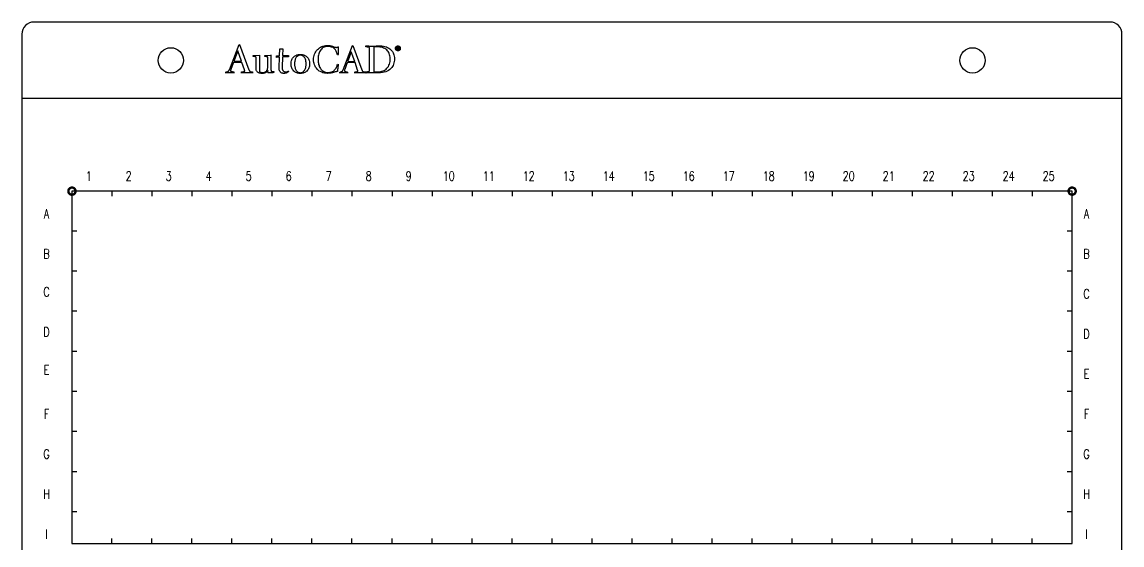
# Model space of a CAD drawing. Extents: x 1.7 to 12.8, y 1.1 to 13.1.
# Drawn here: x 1.72 to 12.77, y 7.88 to 13.13 of the extents above; entities that cross this region are included whole.
import ezdxf
from ezdxf.enums import TextEntityAlignment as Align

# ---------------------------------------------------------------- set-up
doc = ezdxf.new("R2010")
doc.units = 0
doc.header["$MEASUREMENT"] = 0
for name, color, linetype in [('Borders', 252, 'Continuous'), ('Icons', 7, 'Continuous'), ('Text English', 7, 'Continuous')]:
    doc.layers.add(name, color=color, linetype=linetype)
doc.styles.add('Roman Simplex', font='romans.shx', dxfattribs={"width": 0.75, "height": 0.0625})

msp = doc.modelspace()

# ---------------------------------------------------------------- linework, layer by layer
at = {"layer": 'Borders', "color": 12}
msp.add_line((1.716, 12.367), (12.771, 12.367), dxfattribs=at)
at = {"layer": 'Borders', "color": 252}
msp.add_lwpolyline([(12.771, 1.188), (12.771, 13.01, 0.414214), (12.651, 13.131), (1.836, 13.131, 0.414214), (1.716, 13.01), (1.716, 1.188, 0.414214), (1.836, 1.067), (12.651, 1.067, 0.414214)], format="xyb", close=True, dxfattribs=at)
at = {"layer": 'Borders'}
msp.add_lwpolyline([(12.27, 11.433), (2.218, 11.433), (2.218, 7.896), (12.27, 7.896)], close=True, dxfattribs=at)
at = {"layer": 'Borders', "color": 252}
for points in [[(2.62, 11.433), (2.62, 11.383)], [(3.022, 11.433), (3.022, 11.383)], [(3.424, 11.433), (3.424, 11.383)], [(3.826, 11.433), (3.826, 11.383)], [(4.228, 11.433), (4.228, 11.383)], [(4.63, 11.433), (4.63, 11.383)], [(5.032, 11.433), (5.032, 11.383)], [(5.435, 11.433), (5.435, 11.383)], [(5.837, 11.433), (5.837, 11.383)], [(6.239, 11.433), (6.239, 11.383)], [(6.641, 11.433), (6.641, 11.383)], [(7.043, 11.433), (7.043, 11.383)], [(7.445, 11.433), (7.445, 11.383)], [(7.847, 11.433), (7.847, 11.383)], [(8.249, 11.433), (8.249, 11.383)], [(8.651, 11.433), (8.651, 11.383)], [(9.053, 11.433), (9.053, 11.383)], [(9.455, 11.433), (9.455, 11.383)], [(9.857, 11.433), (9.857, 11.383)], [(10.26, 11.433), (10.26, 11.383)], [(10.662, 11.433), (10.662, 11.383)], [(11.064, 11.433), (11.064, 11.383)], [(11.466, 11.433), (11.466, 11.383)], [(11.868, 11.433), (11.868, 11.383)], [(2.268, 11.032), (2.218, 11.032)], [(12.27, 11.032), (12.22, 11.032)], [(2.268, 10.63), (2.218, 10.63)], [(12.27, 10.63), (12.22, 10.63)], [(2.268, 10.227), (2.218, 10.227)], [(12.27, 10.227), (12.22, 10.227)], [(2.268, 9.824), (2.218, 9.824)], [(12.27, 9.824), (12.22, 9.824)], [(2.268, 9.421), (2.218, 9.421)], [(12.27, 9.421), (12.22, 9.421)], [(2.268, 9.02), (2.218, 9.02)], [(12.27, 9.02), (12.22, 9.02)], [(2.268, 8.617), (2.218, 8.617)], [(12.27, 8.617), (12.22, 8.617)], [(2.268, 8.214), (2.218, 8.214)], [(12.27, 8.214), (12.22, 8.214)], [(2.62, 7.896), (2.62, 7.946)], [(3.022, 7.896), (3.022, 7.946)], [(3.424, 7.896), (3.424, 7.946)], [(3.826, 7.896), (3.826, 7.946)], [(4.228, 7.896), (4.228, 7.946)], [(4.63, 7.896), (4.63, 7.946)], [(5.032, 7.896), (5.032, 7.946)], [(5.435, 7.896), (5.435, 7.946)], [(5.837, 7.896), (5.837, 7.946)], [(6.239, 7.896), (6.239, 7.946)], [(6.641, 7.896), (6.641, 7.946)], [(7.043, 7.896), (7.043, 7.946)], [(7.445, 7.896), (7.445, 7.946)], [(7.847, 7.896), (7.847, 7.946)], [(8.249, 7.896), (8.249, 7.946)], [(8.651, 7.896), (8.651, 7.946)], [(9.053, 7.896), (9.053, 7.946)], [(9.455, 7.896), (9.455, 7.946)], [(9.857, 7.896), (9.857, 7.946)], [(10.26, 7.896), (10.26, 7.946)], [(10.662, 7.896), (10.662, 7.946)], [(11.064, 7.896), (11.064, 7.946)], [(11.466, 7.896), (11.466, 7.946)], [(11.868, 7.896), (11.868, 7.946)]]:
    msp.add_lwpolyline(points, dxfattribs=at)
at = {"layer": 'Icons', "color": 7}
for points in [[(3.856, 12.726), (3.854, 12.726), (3.852, 12.726), (3.85, 12.726), (3.848, 12.726), (3.847, 12.726), (3.846, 12.726), (3.845, 12.725), (3.844, 12.725), (3.843, 12.724), (3.842, 12.723), (3.841, 12.723), (3.84, 12.722), (3.839, 12.721), (3.839, 12.72), (3.839, 12.719), (3.816, 12.653), (3.815, 12.653), (3.814, 12.652), (3.814, 12.651), (3.814, 12.65), (3.814, 12.65), (3.814, 12.649), (3.814, 12.648), (3.813, 12.648), (3.813, 12.647), (3.813, 12.646), (3.813, 12.645), (3.813, 12.645), (3.813, 12.644), (3.813, 12.643), (3.813, 12.642), (3.813, 12.642), (3.813, 12.641), (3.813, 12.64), (3.813, 12.639), (3.814, 12.638), (3.814, 12.637), (3.816, 12.636), (3.817, 12.636), (3.819, 12.635), (3.821, 12.634), (3.824, 12.634), (3.827, 12.633), (3.831, 12.632), (3.835, 12.631), (3.84, 12.631), (3.846, 12.63), (3.846, 12.619), (3.845, 12.62), (3.843, 12.62), (3.841, 12.62), (3.839, 12.62), (3.836, 12.62), (3.833, 12.62), (3.831, 12.62), (3.828, 12.62), (3.825, 12.62), (3.822, 12.621), (3.819, 12.621), (3.816, 12.621), (3.812, 12.621), (3.809, 12.621), (3.806, 12.621), (3.803, 12.621), (3.8, 12.621), (3.797, 12.621), (3.794, 12.621), (3.791, 12.621), (3.789, 12.621), (3.786, 12.621), (3.783, 12.62), (3.78, 12.62), (3.778, 12.62), (3.776, 12.62), (3.774, 12.62), (3.772, 12.62), (3.769, 12.62), (3.768, 12.62), (3.766, 12.62), (3.765, 12.619), (3.765, 12.629), (3.769, 12.63), (3.773, 12.631), (3.777, 12.631), (3.78, 12.632), (3.783, 12.633), (3.786, 12.634), (3.788, 12.636), (3.79, 12.636), (3.791, 12.638), (3.794, 12.64), (3.795, 12.642), (3.796, 12.643), (3.797, 12.645), (3.798, 12.648), (3.799, 12.65), (3.8, 12.652), (3.897, 12.905), (3.902, 12.905), (3.997, 12.651), (3.998, 12.648), (3.999, 12.645), (4.001, 12.643), (4.002, 12.64), (4.004, 12.639), (4.005, 12.636), (4.007, 12.635), (4.01, 12.634), (4.012, 12.633), (4.014, 12.632), (4.016, 12.631), (4.019, 12.631), (4.023, 12.631), (4.026, 12.631), (4.029, 12.631), (4.034, 12.63), (4.034, 12.619), (4.032, 12.62), (4.03, 12.62), (4.028, 12.62), (4.026, 12.62), (4.024, 12.62), (4.021, 12.62), (4.018, 12.62), (4.015, 12.62), (4.012, 12.62), (4.008, 12.621), (4.004, 12.621), (3.999, 12.621), (3.995, 12.621), (3.99, 12.621), (3.984, 12.621), (3.978, 12.621), (3.971, 12.621), (3.965, 12.621), (3.959, 12.621), (3.955, 12.621), (3.95, 12.621), (3.946, 12.621), (3.943, 12.62), (3.939, 12.62), (3.936, 12.62), (3.933, 12.62), (3.93, 12.62), (3.928, 12.62), (3.926, 12.62), (3.924, 12.62), (3.923, 12.62), (3.922, 12.619), (3.922, 12.63), (3.925, 12.631), (3.928, 12.631), (3.931, 12.631), (3.934, 12.631), (3.937, 12.631), (3.94, 12.632), (3.942, 12.632), (3.944, 12.633), (3.946, 12.634), (3.948, 12.634), (3.95, 12.635), (3.951, 12.636), (3.952, 12.636), (3.954, 12.637), (3.954, 12.639), (3.954, 12.639), (3.954, 12.64), (3.954, 12.641), (3.954, 12.642), (3.954, 12.642), (3.954, 12.643), (3.954, 12.644), (3.954, 12.645), (3.953, 12.645), (3.953, 12.646), (3.952, 12.648), (3.952, 12.648), (3.951, 12.65), (3.951, 12.65), (3.926, 12.726), (3.856, 12.726), (3.856, 12.726)], [(3.884, 12.841), (3.884, 12.841), (3.852, 12.753), (3.851, 12.753), (3.851, 12.752), (3.85, 12.751), (3.85, 12.751), (3.85, 12.75), (3.85, 12.749), (3.85, 12.748), (3.85, 12.748), (3.85, 12.747), (3.85, 12.746), (3.85, 12.746), (3.85, 12.745), (3.85, 12.744), (3.85, 12.743), (3.85, 12.743), (3.85, 12.742), (3.85, 12.741), (3.851, 12.74), (3.852, 12.74), (3.853, 12.74), (3.853, 12.74), (3.922, 12.738), (3.884, 12.841), (3.884, 12.841)], [(4.393, 12.782), (4.334, 12.779), (4.332, 12.681), (4.331, 12.676), (4.332, 12.67), (4.332, 12.664), (4.332, 12.659), (4.334, 12.654), (4.335, 12.65), (4.337, 12.647), (4.339, 12.643), (4.342, 12.64), (4.345, 12.637), (4.348, 12.635), (4.351, 12.634), (4.355, 12.632), (4.36, 12.631), (4.364, 12.631), (4.369, 12.63), (4.371, 12.631), (4.374, 12.631), (4.376, 12.631), (4.378, 12.631), (4.379, 12.631), (4.382, 12.632), (4.383, 12.633), (4.385, 12.634), (4.387, 12.634), (4.388, 12.635), (4.39, 12.636), (4.39, 12.636), (4.392, 12.637), (4.393, 12.638), (4.395, 12.639), (4.396, 12.639), (4.398, 12.636), (4.396, 12.634), (4.393, 12.632), (4.39, 12.63), (4.388, 12.628), (4.385, 12.626), (4.382, 12.625), (4.379, 12.622), (4.376, 12.621), (4.374, 12.62), (4.37, 12.619), (4.367, 12.617), (4.363, 12.617), (4.36, 12.616), (4.355, 12.615), (4.351, 12.615), (4.348, 12.614), (4.342, 12.615), (4.336, 12.616), (4.331, 12.617), (4.326, 12.619), (4.322, 12.621), (4.318, 12.624), (4.315, 12.628), (4.312, 12.631), (4.309, 12.635), (4.306, 12.639), (4.304, 12.644), (4.302, 12.648), (4.301, 12.654), (4.3, 12.659), (4.3, 12.665), (4.3, 12.67), (4.303, 12.778), (4.275, 12.776), (4.275, 12.791), (4.304, 12.793), (4.307, 12.863), (4.339, 12.863), (4.335, 12.794), (4.393, 12.796), (4.393, 12.782), (4.393, 12.782)], [(4.886, 12.801), (4.883, 12.811), (4.881, 12.821), (4.878, 12.829), (4.875, 12.838), (4.871, 12.845), (4.866, 12.852), (4.861, 12.858), (4.855, 12.864), (4.849, 12.869), (4.842, 12.874), (4.835, 12.877), (4.827, 12.88), (4.818, 12.883), (4.809, 12.885), (4.799, 12.885), (4.789, 12.885), (4.775, 12.885), (4.763, 12.883), (4.752, 12.879), (4.742, 12.874), (4.733, 12.868), (4.725, 12.86), (4.718, 12.852), (4.712, 12.843), (4.707, 12.832), (4.703, 12.822), (4.699, 12.81), (4.696, 12.799), (4.694, 12.787), (4.693, 12.775), (4.692, 12.763), (4.692, 12.751), (4.692, 12.74), (4.693, 12.728), (4.695, 12.717), (4.697, 12.705), (4.701, 12.695), (4.704, 12.684), (4.709, 12.674), (4.715, 12.664), (4.721, 12.656), (4.729, 12.648), (4.737, 12.642), (4.746, 12.636), (4.756, 12.631), (4.767, 12.628), (4.779, 12.625), (4.792, 12.625), (4.802, 12.625), (4.813, 12.627), (4.822, 12.629), (4.83, 12.631), (4.838, 12.635), (4.846, 12.639), (4.852, 12.644), (4.858, 12.65), (4.863, 12.656), (4.868, 12.662), (4.872, 12.668), (4.876, 12.676), (4.879, 12.684), (4.882, 12.691), (4.884, 12.699), (4.886, 12.707), (4.897, 12.706), (4.895, 12.702), (4.894, 12.698), (4.893, 12.693), (4.892, 12.689), (4.891, 12.684), (4.891, 12.68), (4.89, 12.676), (4.89, 12.67), (4.889, 12.666), (4.889, 12.662), (4.888, 12.657), (4.888, 12.652), (4.887, 12.648), (4.887, 12.643), (4.886, 12.639), (4.886, 12.634), (4.881, 12.634), (4.877, 12.633), (4.872, 12.632), (4.868, 12.631), (4.863, 12.63), (4.858, 12.628), (4.852, 12.626), (4.847, 12.625), (4.841, 12.623), (4.835, 12.621), (4.828, 12.62), (4.821, 12.618), (4.813, 12.617), (4.805, 12.617), (4.797, 12.616), (4.788, 12.615), (4.771, 12.617), (4.756, 12.618), (4.741, 12.622), (4.728, 12.627), (4.715, 12.633), (4.704, 12.639), (4.693, 12.648), (4.683, 12.656), (4.675, 12.667), (4.667, 12.677), (4.661, 12.689), (4.656, 12.701), (4.652, 12.713), (4.649, 12.726), (4.647, 12.74), (4.647, 12.753), (4.647, 12.768), (4.649, 12.782), (4.653, 12.796), (4.657, 12.809), (4.662, 12.821), (4.669, 12.833), (4.677, 12.844), (4.686, 12.854), (4.695, 12.863), (4.706, 12.871), (4.717, 12.878), (4.728, 12.885), (4.74, 12.889), (4.754, 12.893), (4.767, 12.895), (4.781, 12.895), (4.791, 12.895), (4.801, 12.894), (4.81, 12.894), (4.818, 12.892), (4.824, 12.891), (4.831, 12.889), (4.837, 12.888), (4.842, 12.885), (4.847, 12.883), (4.851, 12.882), (4.855, 12.88), (4.859, 12.879), (4.863, 12.877), (4.866, 12.877), (4.87, 12.876), (4.875, 12.875), (4.875, 12.876), (4.876, 12.876), (4.877, 12.876), (4.878, 12.876), (4.879, 12.877), (4.88, 12.877), (4.881, 12.877), (4.882, 12.877), (4.883, 12.878), (4.883, 12.879), (4.884, 12.88), (4.885, 12.88), (4.886, 12.88), (4.886, 12.881), (4.887, 12.882), (4.888, 12.882), (4.896, 12.88), (4.895, 12.878), (4.895, 12.876), (4.895, 12.873), (4.894, 12.871), (4.894, 12.869), (4.894, 12.866), (4.894, 12.863), (4.894, 12.86), (4.894, 12.858), (4.894, 12.856), (4.894, 12.853), (4.894, 12.851), (4.894, 12.849), (4.894, 12.846), (4.894, 12.843), (4.894, 12.841), (4.894, 12.838), (4.894, 12.836), (4.894, 12.833), (4.894, 12.831), (4.894, 12.829), (4.894, 12.826), (4.894, 12.824), (4.894, 12.821), (4.894, 12.818), (4.894, 12.816), (4.895, 12.813), (4.895, 12.811), (4.895, 12.809), (4.895, 12.806), (4.895, 12.804), (4.896, 12.801), (4.886, 12.801), (4.886, 12.801)], [(4.998, 12.723), (4.995, 12.723), (4.993, 12.723), (4.992, 12.723), (4.99, 12.723), (4.989, 12.722), (4.987, 12.722), (4.987, 12.721), (4.985, 12.721), (4.984, 12.72), (4.984, 12.72), (4.983, 12.719), (4.982, 12.718), (4.981, 12.718), (4.981, 12.717), (4.981, 12.715), (4.959, 12.653), (4.958, 12.652), (4.958, 12.651), (4.957, 12.65), (4.957, 12.65), (4.957, 12.649), (4.957, 12.648), (4.956, 12.648), (4.956, 12.647), (4.956, 12.646), (4.956, 12.645), (4.956, 12.645), (4.956, 12.644), (4.956, 12.643), (4.956, 12.642), (4.956, 12.642), (4.956, 12.641), (4.956, 12.64), (4.956, 12.639), (4.956, 12.639), (4.957, 12.637), (4.958, 12.636), (4.959, 12.636), (4.96, 12.635), (4.961, 12.634), (4.964, 12.634), (4.966, 12.633), (4.97, 12.632), (4.973, 12.631), (4.977, 12.631), (4.982, 12.63), (4.988, 12.629), (4.988, 12.619), (4.987, 12.62), (4.985, 12.62), (4.983, 12.62), (4.981, 12.62), (4.978, 12.62), (4.976, 12.62), (4.973, 12.62), (4.97, 12.62), (4.967, 12.62), (4.964, 12.621), (4.961, 12.621), (4.959, 12.621), (4.955, 12.621), (4.952, 12.621), (4.949, 12.621), (4.946, 12.621), (4.943, 12.621), (4.94, 12.621), (4.937, 12.621), (4.935, 12.621), (4.932, 12.621), (4.93, 12.621), (4.928, 12.62), (4.925, 12.62), (4.923, 12.62), (4.921, 12.62), (4.919, 12.62), (4.917, 12.62), (4.914, 12.62), (4.913, 12.62), (4.911, 12.62), (4.91, 12.619), (4.91, 12.628), (4.914, 12.629), (4.917, 12.63), (4.921, 12.631), (4.924, 12.631), (4.927, 12.633), (4.93, 12.634), (4.932, 12.635), (4.933, 12.636), (4.936, 12.638), (4.937, 12.639), (4.939, 12.641), (4.939, 12.643), (4.941, 12.645), (4.942, 12.647), (4.942, 12.649), (4.944, 12.651), (5.037, 12.895), (5.042, 12.895), (5.133, 12.65), (5.134, 12.648), (5.135, 12.645), (5.136, 12.642), (5.138, 12.639), (5.139, 12.638), (5.141, 12.636), (5.143, 12.634), (5.145, 12.634), (5.147, 12.632), (5.149, 12.631), (5.152, 12.631), (5.154, 12.631), (5.157, 12.63), (5.16, 12.63), (5.164, 12.63), (5.168, 12.629), (5.168, 12.619), (5.166, 12.62), (5.165, 12.62), (5.163, 12.62), (5.16, 12.62), (5.158, 12.62), (5.156, 12.62), (5.153, 12.62), (5.15, 12.62), (5.146, 12.62), (5.143, 12.621), (5.139, 12.621), (5.135, 12.621), (5.13, 12.621), (5.125, 12.621), (5.119, 12.621), (5.114, 12.621), (5.107, 12.621), (5.102, 12.621), (5.096, 12.621), (5.092, 12.621), (5.087, 12.621), (5.084, 12.621), (5.08, 12.62), (5.076, 12.62), (5.073, 12.62), (5.07, 12.62), (5.068, 12.62), (5.066, 12.62), (5.065, 12.62), (5.062, 12.62), (5.061, 12.62), (5.06, 12.619), (5.06, 12.629), (5.063, 12.63), (5.066, 12.63), (5.069, 12.631), (5.071, 12.631), (5.074, 12.631), (5.076, 12.631), (5.079, 12.632), (5.082, 12.632), (5.084, 12.633), (5.085, 12.634), (5.087, 12.634), (5.088, 12.635), (5.09, 12.636), (5.09, 12.636), (5.09, 12.638), (5.091, 12.639), (5.09, 12.639), (5.09, 12.64), (5.09, 12.641), (5.09, 12.642), (5.09, 12.642), (5.09, 12.643), (5.09, 12.644), (5.09, 12.645), (5.09, 12.645), (5.09, 12.646), (5.089, 12.647), (5.089, 12.648), (5.089, 12.649), (5.064, 12.723), (4.998, 12.723), (4.998, 12.723)], [(5.025, 12.833), (5.024, 12.833), (4.993, 12.748), (4.992, 12.748), (4.992, 12.747), (4.992, 12.746), (4.992, 12.746), (4.992, 12.745), (4.992, 12.744), (4.992, 12.743), (4.992, 12.743), (4.992, 12.742), (4.992, 12.741), (4.992, 12.74), (4.992, 12.74), (4.992, 12.739), (4.992, 12.738), (4.992, 12.737), (4.992, 12.737), (4.992, 12.737), (4.992, 12.736), (4.993, 12.736), (4.994, 12.736), (4.995, 12.736), (4.995, 12.735), (5.06, 12.734), (5.025, 12.833), (5.025, 12.833)], [(5.171, 12.892), (5.173, 12.892), (5.175, 12.892), (5.178, 12.892), (5.181, 12.892), (5.184, 12.891), (5.188, 12.891), (5.191, 12.891), (5.196, 12.891), (5.2, 12.891), (5.205, 12.89), (5.21, 12.89), (5.215, 12.889), (5.22, 12.889), (5.225, 12.889), (5.231, 12.889), (5.237, 12.888), (5.241, 12.889), (5.246, 12.889), (5.251, 12.889), (5.255, 12.889), (5.261, 12.889), (5.265, 12.89), (5.27, 12.89), (5.275, 12.89), (5.28, 12.891), (5.285, 12.891), (5.289, 12.891), (5.294, 12.891), (5.3, 12.891), (5.305, 12.891), (5.31, 12.891), (5.315, 12.891), (5.332, 12.891), (5.348, 12.889), (5.364, 12.885), (5.378, 12.881), (5.391, 12.876), (5.403, 12.869), (5.413, 12.861), (5.423, 12.853), (5.432, 12.843), (5.439, 12.834), (5.445, 12.823), (5.45, 12.812), (5.454, 12.8), (5.457, 12.788), (5.459, 12.776), (5.46, 12.762), (5.459, 12.749), (5.457, 12.735), (5.454, 12.722), (5.451, 12.709), (5.446, 12.696), (5.439, 12.684), (5.432, 12.673), (5.423, 12.663), (5.412, 12.653), (5.401, 12.645), (5.387, 12.638), (5.373, 12.631), (5.356, 12.627), (5.339, 12.623), (5.319, 12.621), (5.298, 12.62), (5.294, 12.62), (5.29, 12.62), (5.286, 12.62), (5.282, 12.62), (5.278, 12.62), (5.274, 12.62), (5.269, 12.62), (5.265, 12.62), (5.261, 12.621), (5.255, 12.621), (5.251, 12.621), (5.247, 12.621), (5.241, 12.621), (5.237, 12.621), (5.232, 12.621), (5.227, 12.621), (5.222, 12.621), (5.217, 12.621), (5.212, 12.621), (5.208, 12.621), (5.204, 12.621), (5.2, 12.621), (5.196, 12.621), (5.193, 12.62), (5.19, 12.62), (5.187, 12.62), (5.184, 12.62), (5.181, 12.62), (5.178, 12.62), (5.176, 12.62), (5.174, 12.62), (5.171, 12.619), (5.171, 12.631), (5.177, 12.631), (5.182, 12.631), (5.187, 12.632), (5.191, 12.633), (5.194, 12.633), (5.198, 12.634), (5.2, 12.634), (5.203, 12.635), (5.205, 12.636), (5.206, 12.637), (5.208, 12.638), (5.208, 12.639), (5.209, 12.641), (5.21, 12.642), (5.21, 12.645), (5.21, 12.646), (5.21, 12.855), (5.21, 12.859), (5.21, 12.862), (5.21, 12.865), (5.21, 12.868), (5.209, 12.87), (5.208, 12.872), (5.207, 12.874), (5.205, 12.875), (5.203, 12.877), (5.201, 12.877), (5.197, 12.879), (5.194, 12.88), (5.189, 12.88), (5.184, 12.881), (5.178, 12.883), (5.171, 12.883), (5.171, 12.892), (5.171, 12.892)], [(5.251, 12.631), (5.252, 12.631), (5.255, 12.631), (5.257, 12.631), (5.26, 12.631), (5.262, 12.631), (5.265, 12.631), (5.268, 12.631), (5.271, 12.631), (5.274, 12.631), (5.277, 12.631), (5.28, 12.631), (5.283, 12.631), (5.286, 12.631), (5.288, 12.631), (5.291, 12.631), (5.294, 12.631), (5.308, 12.631), (5.321, 12.634), (5.334, 12.636), (5.345, 12.64), (5.356, 12.645), (5.367, 12.651), (5.376, 12.659), (5.384, 12.667), (5.392, 12.676), (5.398, 12.686), (5.404, 12.697), (5.408, 12.709), (5.412, 12.721), (5.415, 12.734), (5.416, 12.748), (5.417, 12.763), (5.416, 12.777), (5.414, 12.79), (5.411, 12.803), (5.407, 12.814), (5.402, 12.824), (5.395, 12.834), (5.389, 12.843), (5.381, 12.851), (5.371, 12.858), (5.362, 12.864), (5.35, 12.869), (5.339, 12.874), (5.325, 12.877), (5.312, 12.88), (5.298, 12.881), (5.283, 12.881), (5.28, 12.881), (5.278, 12.881), (5.276, 12.881), (5.274, 12.881), (5.272, 12.881), (5.269, 12.881), (5.267, 12.881), (5.265, 12.881), (5.263, 12.881), (5.261, 12.881), (5.259, 12.881), (5.257, 12.881), (5.255, 12.881), (5.254, 12.881), (5.252, 12.881), (5.251, 12.88), (5.251, 12.631), (5.251, 12.631)], [(5.519, 12.866), (5.518, 12.864), (5.518, 12.862), (5.518, 12.86), (5.517, 12.857), (5.515, 12.855), (5.515, 12.853), (5.513, 12.852), (5.512, 12.849), (5.51, 12.848), (5.508, 12.846), (5.506, 12.846), (5.504, 12.844), (5.501, 12.843), (5.499, 12.843), (5.497, 12.843), (5.495, 12.842), (5.492, 12.843), (5.49, 12.843), (5.487, 12.843), (5.485, 12.844), (5.483, 12.846), (5.481, 12.846), (5.479, 12.848), (5.477, 12.849), (5.476, 12.852), (5.474, 12.853), (5.473, 12.855), (5.472, 12.857), (5.471, 12.86), (5.471, 12.862), (5.471, 12.864), (5.471, 12.866), (5.471, 12.869), (5.471, 12.871), (5.471, 12.874), (5.472, 12.876), (5.473, 12.878), (5.474, 12.88), (5.476, 12.882), (5.477, 12.884), (5.479, 12.885), (5.481, 12.887), (5.483, 12.888), (5.485, 12.889), (5.487, 12.89), (5.49, 12.891), (5.492, 12.891), (5.495, 12.891), (5.497, 12.891), (5.499, 12.891), (5.501, 12.89), (5.504, 12.889), (5.506, 12.888), (5.508, 12.887), (5.51, 12.885), (5.512, 12.884), (5.513, 12.882), (5.515, 12.88), (5.515, 12.878), (5.517, 12.876), (5.518, 12.874), (5.518, 12.871), (5.518, 12.869), (5.519, 12.866), (5.519, 12.866)], [(5.474, 12.866), (5.474, 12.865), (5.474, 12.863), (5.475, 12.86), (5.476, 12.858), (5.476, 12.857), (5.477, 12.855), (5.479, 12.853), (5.48, 12.852), (5.481, 12.851), (5.483, 12.849), (5.485, 12.849), (5.486, 12.848), (5.488, 12.847), (5.49, 12.846), (5.493, 12.846), (5.495, 12.846), (5.496, 12.846), (5.499, 12.846), (5.501, 12.847), (5.503, 12.848), (5.504, 12.849), (5.506, 12.849), (5.508, 12.851), (5.51, 12.852), (5.51, 12.853), (5.512, 12.855), (5.513, 12.857), (5.513, 12.858), (5.514, 12.86), (5.515, 12.863), (5.515, 12.865), (5.515, 12.866), (5.515, 12.869), (5.515, 12.871), (5.514, 12.873), (5.513, 12.875), (5.513, 12.877), (5.512, 12.878), (5.51, 12.88), (5.51, 12.881), (5.508, 12.883), (5.506, 12.884), (5.504, 12.885), (5.503, 12.885), (5.501, 12.886), (5.499, 12.887), (5.496, 12.887), (5.495, 12.887), (5.493, 12.887), (5.49, 12.887), (5.488, 12.886), (5.486, 12.885), (5.485, 12.885), (5.483, 12.884), (5.481, 12.883), (5.48, 12.881), (5.479, 12.88), (5.477, 12.878), (5.476, 12.877), (5.476, 12.875), (5.475, 12.873), (5.474, 12.871), (5.474, 12.869), (5.474, 12.866), (5.474, 12.866)], [(5.507, 12.852), (5.503, 12.852), (5.495, 12.866), (5.489, 12.866), (5.489, 12.852), (5.486, 12.852), (5.486, 12.88), (5.498, 12.88), (5.499, 12.88), (5.499, 12.88), (5.5, 12.88), (5.501, 12.88), (5.501, 12.88), (5.502, 12.88), (5.503, 12.88), (5.504, 12.88), (5.504, 12.879), (5.505, 12.879), (5.505, 12.878), (5.506, 12.877), (5.506, 12.877), (5.507, 12.877), (5.507, 12.876), (5.507, 12.875), (5.507, 12.874), (5.507, 12.874), (5.507, 12.873), (5.507, 12.872), (5.507, 12.871), (5.507, 12.871), (5.507, 12.87), (5.506, 12.869), (5.506, 12.869), (5.505, 12.868), (5.504, 12.867), (5.504, 12.867), (5.503, 12.867), (5.502, 12.866), (5.501, 12.866), (5.501, 12.866), (5.5, 12.866), (5.499, 12.866), (5.499, 12.866), (5.507, 12.852), (5.507, 12.852)], [(5.494, 12.868), (5.495, 12.868), (5.496, 12.868), (5.497, 12.868), (5.498, 12.869), (5.499, 12.869), (5.499, 12.869), (5.5, 12.869), (5.501, 12.869), (5.501, 12.869), (5.502, 12.87), (5.503, 12.871), (5.503, 12.871), (5.503, 12.872), (5.504, 12.873), (5.503, 12.874), (5.503, 12.875), (5.503, 12.876), (5.502, 12.877), (5.501, 12.877), (5.501, 12.877), (5.501, 12.877), (5.5, 12.877), (5.499, 12.877), (5.499, 12.877), (5.498, 12.877), (5.497, 12.877), (5.489, 12.877), (5.489, 12.868), (5.494, 12.868), (5.494, 12.868)], [(4.248, 12.623), (4.244, 12.623), (4.24, 12.623), (4.236, 12.622), (4.232, 12.622), (4.228, 12.622), (4.224, 12.622), (4.22, 12.621), (4.215, 12.621), (4.211, 12.62), (4.207, 12.62), (4.203, 12.62), (4.2, 12.62), (4.197, 12.62), (4.195, 12.62), (4.194, 12.62), (4.193, 12.619), (4.192, 12.62), (4.192, 12.62), (4.191, 12.62), (4.191, 12.62), (4.19, 12.62), (4.19, 12.621), (4.19, 12.622), (4.19, 12.622), (4.188, 12.645), (4.187, 12.645), (4.186, 12.642), (4.183, 12.639), (4.181, 12.636), (4.179, 12.634), (4.176, 12.631), (4.173, 12.629), (4.169, 12.627), (4.167, 12.624), (4.162, 12.622), (4.158, 12.62), (4.153, 12.619), (4.149, 12.617), (4.144, 12.617), (4.139, 12.615), (4.133, 12.615), (4.128, 12.614), (4.121, 12.615), (4.115, 12.616), (4.108, 12.617), (4.103, 12.618), (4.097, 12.62), (4.093, 12.622), (4.088, 12.625), (4.084, 12.629), (4.08, 12.633), (4.077, 12.637), (4.074, 12.642), (4.071, 12.648), (4.07, 12.655), (4.069, 12.662), (4.068, 12.669), (4.068, 12.677), (4.068, 12.777), (4.067, 12.779), (4.067, 12.779), (4.067, 12.78), (4.066, 12.78), (4.066, 12.781), (4.065, 12.782), (4.064, 12.782), (4.063, 12.782), (4.061, 12.783), (4.059, 12.783), (4.057, 12.784), (4.054, 12.784), (4.051, 12.784), (4.048, 12.784), (4.043, 12.784), (4.04, 12.784), (4.04, 12.795), (4.102, 12.799), (4.102, 12.798), (4.102, 12.796), (4.102, 12.794), (4.102, 12.793), (4.102, 12.79), (4.102, 12.788), (4.102, 12.786), (4.102, 12.784), (4.102, 12.782), (4.102, 12.779), (4.102, 12.776), (4.102, 12.774), (4.102, 12.771), (4.102, 12.769), (4.102, 12.766), (4.102, 12.763), (4.102, 12.643), (4.102, 12.641), (4.102, 12.638), (4.103, 12.636), (4.104, 12.634), (4.105, 12.632), (4.108, 12.631), (4.109, 12.629), (4.111, 12.628), (4.114, 12.627), (4.116, 12.626), (4.119, 12.625), (4.122, 12.625), (4.125, 12.625), (4.127, 12.625), (4.13, 12.625), (4.133, 12.624), (4.14, 12.625), (4.147, 12.625), (4.153, 12.628), (4.158, 12.629), (4.164, 12.632), (4.168, 12.635), (4.172, 12.638), (4.175, 12.642), (4.178, 12.646), (4.18, 12.65), (4.182, 12.655), (4.183, 12.659), (4.185, 12.664), (4.186, 12.67), (4.186, 12.675), (4.186, 12.679), (4.186, 12.773), (4.186, 12.775), (4.186, 12.776), (4.186, 12.777), (4.185, 12.779), (4.184, 12.779), (4.183, 12.781), (4.182, 12.782), (4.18, 12.782), (4.178, 12.782), (4.176, 12.783), (4.174, 12.783), (4.171, 12.784), (4.168, 12.784), (4.164, 12.784), (4.161, 12.784), (4.156, 12.784), (4.156, 12.795), (4.219, 12.799), (4.218, 12.797), (4.218, 12.795), (4.218, 12.793), (4.218, 12.79), (4.218, 12.787), (4.218, 12.785), (4.218, 12.783), (4.218, 12.78), (4.217, 12.778), (4.217, 12.776), (4.217, 12.773), (4.217, 12.771), (4.217, 12.768), (4.217, 12.765), (4.217, 12.762), (4.217, 12.759), (4.217, 12.67), (4.217, 12.668), (4.217, 12.666), (4.217, 12.664), (4.217, 12.661), (4.217, 12.659), (4.218, 12.656), (4.218, 12.654), (4.218, 12.652), (4.218, 12.65), (4.219, 12.648), (4.219, 12.646), (4.219, 12.644), (4.22, 12.642), (4.22, 12.641), (4.22, 12.639), (4.22, 12.638), (4.22, 12.637), (4.22, 12.636), (4.22, 12.636), (4.221, 12.635), (4.221, 12.634), (4.222, 12.634), (4.222, 12.634), (4.223, 12.633), (4.248, 12.633), (4.248, 12.623), (4.248, 12.623)], [(4.514, 12.806), (4.523, 12.806), (4.533, 12.804), (4.542, 12.803), (4.55, 12.8), (4.558, 12.796), (4.566, 12.793), (4.573, 12.787), (4.58, 12.782), (4.586, 12.775), (4.591, 12.768), (4.596, 12.76), (4.6, 12.751), (4.603, 12.743), (4.605, 12.732), (4.606, 12.722), (4.607, 12.71), (4.606, 12.699), (4.605, 12.689), (4.603, 12.678), (4.6, 12.67), (4.596, 12.661), (4.591, 12.653), (4.586, 12.646), (4.58, 12.639), (4.573, 12.634), (4.566, 12.628), (4.558, 12.625), (4.55, 12.621), (4.542, 12.618), (4.533, 12.617), (4.523, 12.615), (4.514, 12.614), (4.503, 12.615), (4.494, 12.617), (4.486, 12.618), (4.477, 12.621), (4.469, 12.625), (4.46, 12.628), (4.454, 12.634), (4.447, 12.639), (4.441, 12.646), (4.436, 12.653), (4.431, 12.661), (4.427, 12.67), (4.424, 12.678), (4.422, 12.689), (4.421, 12.699), (4.421, 12.71), (4.421, 12.722), (4.422, 12.732), (4.424, 12.743), (4.427, 12.751), (4.431, 12.76), (4.436, 12.768), (4.441, 12.775), (4.447, 12.782), (4.454, 12.787), (4.46, 12.793), (4.469, 12.796), (4.477, 12.8), (4.486, 12.803), (4.494, 12.804), (4.503, 12.806), (4.514, 12.806), (4.514, 12.806)], [(4.514, 12.622), (4.521, 12.623), (4.528, 12.625), (4.535, 12.628), (4.541, 12.631), (4.546, 12.635), (4.55, 12.64), (4.555, 12.645), (4.558, 12.651), (4.561, 12.658), (4.564, 12.665), (4.567, 12.673), (4.568, 12.68), (4.57, 12.687), (4.571, 12.695), (4.571, 12.703), (4.572, 12.71), (4.571, 12.718), (4.571, 12.726), (4.57, 12.734), (4.568, 12.742), (4.567, 12.749), (4.564, 12.757), (4.561, 12.763), (4.558, 12.77), (4.555, 12.776), (4.55, 12.782), (4.546, 12.786), (4.541, 12.79), (4.535, 12.793), (4.528, 12.796), (4.521, 12.798), (4.514, 12.798), (4.505, 12.798), (4.498, 12.796), (4.492, 12.793), (4.486, 12.79), (4.481, 12.786), (4.476, 12.782), (4.472, 12.776), (4.469, 12.77), (4.465, 12.763), (4.463, 12.757), (4.46, 12.749), (4.459, 12.742), (4.458, 12.734), (4.456, 12.726), (4.456, 12.718), (4.456, 12.71), (4.456, 12.703), (4.456, 12.695), (4.458, 12.687), (4.459, 12.68), (4.46, 12.673), (4.463, 12.665), (4.465, 12.658), (4.469, 12.651), (4.472, 12.645), (4.476, 12.64), (4.481, 12.635), (4.486, 12.631), (4.492, 12.628), (4.498, 12.625), (4.505, 12.623), (4.514, 12.622), (4.514, 12.622)]]:
    msp.add_lwpolyline(points, dxfattribs=at)
at = {"layer": 'Icons', "const_width": 0.0236}
for points in [[(2.182, 11.433, 1), (2.254, 11.433, 1)], [(12.234, 11.433, 1), (12.306, 11.433, 1)]]:
    msp.add_lwpolyline(points, format="xyb", close=True, dxfattribs=at)
at = {"layer": 'Icons'}
for centre in [(3.212, 12.746), (11.269, 12.746)]:
    msp.add_circle(centre, 0.127, dxfattribs=at)

# ---------------------------------------------------------------- texts
at = {"layer": 'Text English', "color": 7, "linetype": 'Continuous', "style": 'Roman Simplex', "width": 0.75}
for s, p in [('1', (2.387, 11.585)), ('2', (2.789, 11.585)), ('3', (3.191, 11.585)), ('4', (3.593, 11.585)), ('5', (3.995, 11.585)), ('6', (4.397, 11.585)), ('7', (4.799, 11.585)), ('8', (5.201, 11.585)), ('9', (5.603, 11.585)), ('10', (6.005, 11.585)), ('11', (6.407, 11.585)), ('12', (6.809, 11.585)), ('13', (7.211, 11.585)), ('14', (7.613, 11.585)), ('15', (8.015, 11.585)), ('16', (8.417, 11.585)), ('17', (8.819, 11.585)), ('18', (9.221, 11.585)), ('19', (9.623, 11.585)), ('20', (10.025, 11.585)), ('21', (10.427, 11.585)), ('22', (10.829, 11.585)), ('23', (11.231, 11.585)), ('24', (11.633, 11.585)), ('25', (12.035, 11.585)), ('A', (1.963, 11.206)), ('A', (12.415, 11.206)), ('B', (1.963, 10.804)), ('B', (12.415, 10.804)), ('C', (1.963, 10.422)), ('C', (12.415, 10.402)), ('D', (1.963, 10.02)), ('D', (12.415, 10)), ('E', (1.963, 9.638)), ('E', (12.415, 9.598)), ('F', (1.963, 9.196)), ('F', (12.415, 9.196)), ('G', (1.963, 8.794)), ('G', (12.415, 8.794)), ('H', (1.963, 8.392)), ('H', (12.415, 8.392)), ('I', (1.963, 7.99)), ('I', (12.415, 7.99))]:
    msp.add_text(s, height=0.0938, dxfattribs=at).set_placement(p, align=Align.MIDDLE)

doc.saveas('drawing.dxf')
